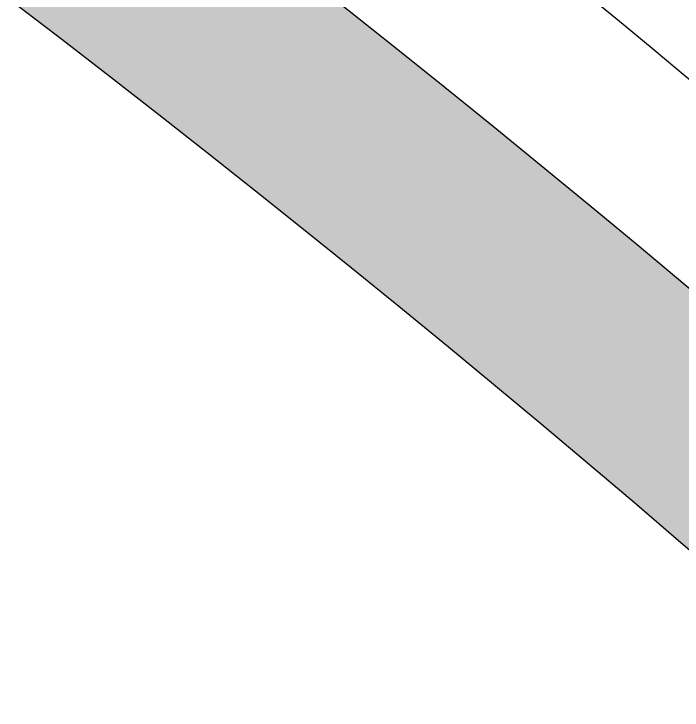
# Model space of a CAD drawing. Header units: millimetres. Extents: x 837300 to 838100, y 1173100 to 1173878.
# Drawn here: x 837847.578 to 837848.081, y 1173325.584 to 1173326.109 of the extents above; entities that cross this region are included whole.
import ezdxf

# ---------------------------------------------------------------- set-up
doc = ezdxf.new("R2010")
doc.units = ezdxf.units.MM
for name, color, linetype in [('OLD-ANT-PLANTAS PROPUESTAS$0$A-BORDE DE LOSA PERFIL IPE', 2, 'Continuous'), ('OLD-ANT-PLANTAS PROPUESTAS$0$A-FONDO_253', 253, 'Continuous'), ('OLD-ANT-PLANTAS PROPUESTAS$0$KCIG-AP-DW-XR-VENTANERIA$0$A-A BORDILLO', 1, 'Continuous')]:
    doc.layers.add(name, color=color, linetype=linetype)

# ---------------------------------------------------------------- blocks, each defined once
blk = doc.blocks.new('*U202')
h = blk.add_hatch()
h.set_pattern_fill('ANGLE', color=255, angle=-217.1016)
h.set_pattern_definition([(180, (850.8166, -1688.314), (3e-08, -6.985), [5.08, -1.905]), (270, (850.8166, -1688.314), (6.985, 3e-08), [5.08, -1.905])])
edge = h.paths.add_edge_path()
edge.add_line((0.02302, 0.00535), (0.02302, 0.00865))
edge.add_line((0.02302, 0.00865), (0.02442, 0.00784))
edge.add_line((0.02442, 0.00784), (0.02442, 0.00665))
edge.add_line((0.02442, 0.00665), (0.02602, 0.00665))
edge.add_line((0.02602, 0.00665), (0.02602, 0.03485))
edge.add_line((0.02602, 0.03485), (0.02422, 0.03485))
edge.add_line((0.02422, 0.03485), (0.02422, 0.03305))
edge.add_arc((0.02382, 0.03305), 0.0004, 270, 359.9999, ccw=False)
edge.add_line((0.02382, 0.03265), (0.02342, 0.03265))
edge.add_arc((0.02342, 0.03305), 0.0004, 180, 270, ccw=False)
edge.add_line((0.02302, 0.03305), (0.02302, 0.03535))
edge.add_arc((0.02382, 0.03535), 0.0008, 90, 180, ccw=False)
edge.add_line((0.02382, 0.03615), (0.02602, 0.03615))
edge.add_line((0.02602, 0.03615), (0.02602, 0.04205))
edge.add_line((0.02602, 0.04205), (0.01698, 0.04205))
edge.add_line((0.01698, 0.04205), (0.01575, 0.04015))
edge.add_line((0.01575, 0.04015), (0.01432, 0.04015))
edge.add_line((0.01432, 0.04015), (0.01558, 0.0421))
edge.add_line((0.01558, 0.0421), (0.00945, 0.0421))
edge.add_line((0.00945, 0.0421), (0.01072, 0.04015))
edge.add_line((0.01072, 0.04015), (0.00929, 0.04015))
edge.add_line((0.00929, 0.04015), (0.00802, 0.0421))
edge.add_line((0.00802, 0.0421), (0.00802, 0.04335))
edge.add_line((0.00802, 0.04335), (0.98685, 0.04335))
edge.add_line((0.98685, 0.04335), (0.98685, 0.0421))
edge.add_line((0.98685, 0.0421), (0.98558, 0.04015))
edge.add_line((0.98558, 0.04015), (0.98415, 0.04015))
edge.add_line((0.98415, 0.04015), (0.98541, 0.0421))
edge.add_line((0.98541, 0.0421), (0.97928, 0.0421))
edge.add_line((0.97928, 0.0421), (0.98055, 0.04015))
edge.add_line((0.98055, 0.04015), (0.97912, 0.04015))
edge.add_line((0.97912, 0.04015), (0.97788, 0.04205))
edge.add_line((0.97788, 0.04205), (0.96885, 0.04205))
edge.add_line((0.96885, 0.04205), (0.96885, 0.03615))
edge.add_line((0.96885, 0.03615), (0.97105, 0.03615))
edge.add_arc((0.97105, 0.03535), 0.0008, 0, 90, ccw=False)
edge.add_line((0.97185, 0.03535), (0.97185, 0.03305))
edge.add_arc((0.97145, 0.03305), 0.0004, -90, 0, ccw=False)
edge.add_line((0.97145, 0.03265), (0.97105, 0.03265))
edge.add_arc((0.97105, 0.03305), 0.0004, 180, 270, ccw=False)
edge.add_line((0.97065, 0.03305), (0.97065, 0.03485))
edge.add_line((0.97065, 0.03485), (0.96885, 0.03485))
edge.add_line((0.96885, 0.03485), (0.96885, 0.00665))
edge.add_line((0.96885, 0.00665), (0.97045, 0.00665))
edge.add_line((0.97045, 0.00665), (0.97045, 0.00784))
edge.add_line((0.97045, 0.00784), (0.97185, 0.00865))
edge.add_line((0.97185, 0.00865), (0.97185, 0.00535))
edge.add_line((0.97185, 0.00535), (0.02302, 0.00535))

msp = doc.modelspace()

# ---------------------------------------------------------------- hatches: boundary and pattern name
at = {"layer": 'OLD-ANT-PLANTAS PROPUESTAS$0$A-FONDO_253'}
h = msp.add_hatch(color=256, dxfattribs=at)
h.dxf.hatch_style = 1
edge = h.paths.add_edge_path(flags=16)
edge.add_arc((837846.53015, 1173295.95391), 7.58681, 283.247078, 358.059358, ccw=False)
edge.add_arc((837850.9885, 1173281.93278), 7.17194, 112.286175, 191.82687)
edge.add_arc((837834.73475, 1173278.78977), 9.38442, -50.435837, 10.269772, ccw=False)
edge.add_arc((837836.75015, 1173276.39173), 6.2521, 215.492649, 309.323227, ccw=False)
edge.add_arc((837839.3233, 1173278.17817), 9.38442, 124.2365, 215.251713, ccw=False)
edge.add_arc((837831.60603, 1173289.39269), 4.22928, 305.19339, 455.52049)
edge.add_arc((837830.09524, 1173303.88022), 10.33698, 219.236871, 276.130544, ccw=False)
edge.add_arc((837827.43081, 1173301.68764), 6.88642, 124.759964, 219.129469, ccw=False)
edge.add_arc((837829.38218, 1173298.84182), 10.33698, 56.261312, 124.652562, ccw=False)
edge.add_arc((837840.80398, 1173317.23205), 11.32236, 239.886565, 421.47065)
edge.add_arc((837858.65965, 1173341.40014), 18.89914, 173.43872, 228.802635, ccw=False)
edge.add_arc((837850.17524, 1173342.3759), 10.35881, 80.764789, 173.438122, ccw=False)
edge.add_arc((837848.80443, 1173333.9463), 18.89914, 8.127457, 80.764197, ccw=False)
edge.add_arc((837881.84513, 1173340.77683), 14.92256, 196.181571, 260.449656)
edge.add_arc((837878.03597, 1173314.58227), 11.556, 37.219165, 83.374615, ccw=False)
edge.add_arc((837882.51768, 1173318.45), 5.65968, -57.8326, 33.4794, ccw=False)
edge.add_arc((837879.2428, 1173323.83391), 11.96104, 260.107358, 301.716178, ccw=False)
edge.add_arc((837872.69888, 1173296.56774), 16.1206, 73.831524, 104.338315)
edge.add_arc((837874.28342, 1173292.54741), 20.41524, 105.852793, 171.125193)
edge = h.paths.add_edge_path()
edge.add_arc((837846.53015, 1173295.95391), 7.73681, 283.335779, 357.991604, ccw=False)
edge.add_arc((837850.9885, 1173281.93278), 7.02194, 112.381936, 191.843349)
edge.add_arc((837834.73475, 1173278.78977), 9.53442, -50.437728, 10.282135, ccw=False)
edge.add_arc((837836.75015, 1173276.39173), 6.4021, 215.489821, 309.326055, ccw=False)
edge.add_arc((837839.3233, 1173278.17817), 9.53442, 124.244125, 215.253605, ccw=False)
edge.add_arc((837831.60603, 1173289.39269), 4.07928, 305.21075, 455.50942)
edge.add_arc((837830.09524, 1173303.88022), 10.48698, 219.236105, 276.126126, ccw=False)
edge.add_arc((837827.43081, 1173301.68764), 7.03642, 124.758817, 219.130616, ccw=False)
edge.add_arc((837829.38218, 1173298.84182), 10.48698, 56.287428, 124.653329, ccw=False)
edge.add_arc((837840.80398, 1173317.23205), 11.17236, 239.910741, 421.555586)
edge.add_arc((837858.65965, 1173341.40014), 19.04914, 173.43872, 228.852983, ccw=False)
edge.add_arc((837850.17524, 1173342.3759), 10.50881, 80.764793, 173.438126, ccw=False)
edge.add_arc((837848.80443, 1173333.9463), 19.04914, 8.159366, 80.764199, ccw=False)
edge.add_arc((837881.84513, 1173340.77683), 14.77256, 196.222345, 260.434889)
edge.add_arc((837878.03597, 1173314.58227), 11.706, 37.195275, 83.355763, ccw=False)
edge.add_arc((837882.51768, 1173318.45), 5.80968, -57.83845, 33.527853, ccw=False)
edge.add_arc((837879.2428, 1173323.83391), 12.11104, 260.068243, 301.718963, ccw=False)
edge.add_arc((837872.69888, 1173296.56774), 15.9706, 73.802184, 104.331206)
edge.add_arc((837874.28342, 1173292.54741), 20.26524, 105.858401, 171.099673)

# ---------------------------------------------------------------- linework, layer by layer
at = {"layer": 'OLD-ANT-PLANTAS PROPUESTAS$0$A-BORDE DE LOSA PERFIL IPE'}
for points in [[(837854.2622, 1173295.68277, -0.33778), (837848.3147, 1173288.42572, 0.361311), (837844.11605, 1173280.49162, -0.271319), (837840.80737, 1173271.43937, -0.433963), (837831.53744, 1173272.67494, -0.419383), (837833.95809, 1173286.05977, 0.7694), (837831.21438, 1173293.45313, -0.253457), (837821.9726, 1173297.24702, -0.436743), (837823.41919, 1173307.46848, -0.307477), (837835.20274, 1173307.56522, 1.014458), (837846.12544, 1173327.05568, -0.246615), (837839.73528, 1173343.57681, -0.427946), (837851.86178, 1173352.74849, -0.32784), (837867.66074, 1173336.64988, 0.287749), (837879.3904, 1173326.20964, -0.204182), (837887.36073, 1173321.65893, -0.421215), (837885.61022, 1173313.53182, -0.183763), (837877.15395, 1173311.90437, 0.134002), (837868.74573, 1173312.04135, 0.292616), (837854.2622, 1173295.68277)], [(837854.1126, 1173295.69699, -0.338541), (837848.26867, 1173288.56898, 0.361702), (837843.96882, 1173280.46285, -0.271252), (837840.71207, 1173271.55521, -0.433934), (837831.65975, 1173272.76177, -0.419413), (837834.04353, 1173285.93648, 0.769597), (837831.19917, 1173293.60236, -0.253474), (837822.08886, 1173297.34179, -0.436731), (837823.50459, 1173307.34517, -0.307598), (837835.1234, 1173307.43783, 1.01392), (837846.21164, 1173327.17957, -0.246382), (837839.8843, 1173343.55967, -0.427946), (837851.83771, 1173352.60044, -0.327994), (837867.51375, 1173336.61818, 0.288012), (837879.36927, 1173326.06109, -0.204159), (837887.23833, 1173321.57209, -0.420936), (837885.53086, 1173313.65911, -0.183574), (837877.18787, 1173312.05072, 0.133903), (837868.70666, 1173312.18619, 0.292763)]]:
    msp.add_lwpolyline(points, format="xyb", close=True, dxfattribs=at)
at = {"layer": 'OLD-ANT-PLANTAS PROPUESTAS$0$KCIG-AP-DW-XR-VENTANERIA$0$A-A BORDILLO'}
for points in [[(837837.20126, 1173306.3991, 0.412981), (837851.65232, 1173313.57968, 0.286245), (837848.87836, 1173325.35575, 0.058052), (837845.77293, 1173327.67851, -0.231654), (837840.58707, 1173341.54126, -0.091594), (837841.55423, 1173345.35428, -0.057709), (837842.86301, 1173347.52528, -0.16748), (837847.3229, 1173350.87527, -0.028238), (837849.76798, 1173351.51496, -0.095083), (837853.67437, 1173351.40917, -0.310306), (837867.23235, 1173337.90389, 0.315386), (837879.39184, 1173325.96393, -0.033337), (837880.95965, 1173325.66226, -0.13511), (837886.15843, 1173321.89042, -0.373744), (837885.85653, 1173314.4926, -0.130113), (837881.04754, 1173311.97176, -0.027753), (837879.70332, 1173311.84081, -0.062658), (837877.21121, 1173312.05245, 0.133985), (837868.69885, 1173312.20209, 0.080389), (837862.77103, 1173309.44312, 0.061947)], [(837862.68682, 1173309.56726, -0.080413), (837868.65999, 1173312.34698, -0.133928), (837877.24786, 1173312.19801, 0.062515), (837879.69717, 1173311.99069, 0.02764), (837881.01943, 1173312.1192, 0.12985), (837885.75115, 1173314.59949, 0.37346), (837886.04128, 1173321.79674, 0.134946), (837880.91413, 1173325.51912, 0.033245), (837879.37009, 1173325.81548, -0.315435), (837867.0849, 1173337.87632, 0.310345), (837853.64485, 1173351.26208, 0.095084), (837849.79498, 1173351.36738, 0.028207), (837847.36899, 1173350.73253, 0.167625), (837842.98461, 1173347.43732, 0.057826), (837841.69063, 1173345.29186, 0.091663), (837840.73658, 1173341.52878, 0.231395), (837845.86057, 1173327.8018, -0.057873), (837848.98322, 1173325.4639, -0.285426), (837851.80664, 1173313.56336, -0.0005), (837851.79442, 1173313.52973, -0.413063), (837837.1505, 1173306.25794, -0.051877)]]:
    msp.add_lwpolyline(points, format="xyb", dxfattribs=at)

# ---------------------------------------------------------------- block references
at = {"rotation": 140.7026593747112}
msp.add_blockref('*U202', (837848.39199, 1173325.94642), dxfattribs=at)

doc.saveas('drawing.dxf')
